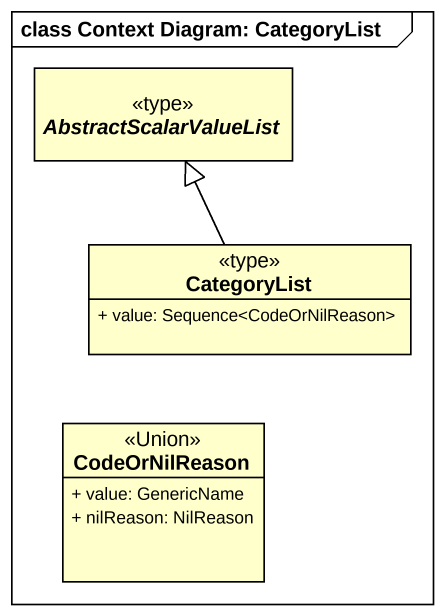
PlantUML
@startuml
mainframe class Context Diagram: CategoryList
hide circle
hide empty members
skinparam classAttributeIconSize 0
abstract class AbstractScalarValueList <<type>>
class CategoryList <<type>> {
  + value: Sequence<CodeOrNilReason>
}
class CodeOrNilReason <<Union>> {
  + value: GenericName
  + nilReason: NilReason
}
CategoryList -up-|> AbstractScalarValueList
@enduml
